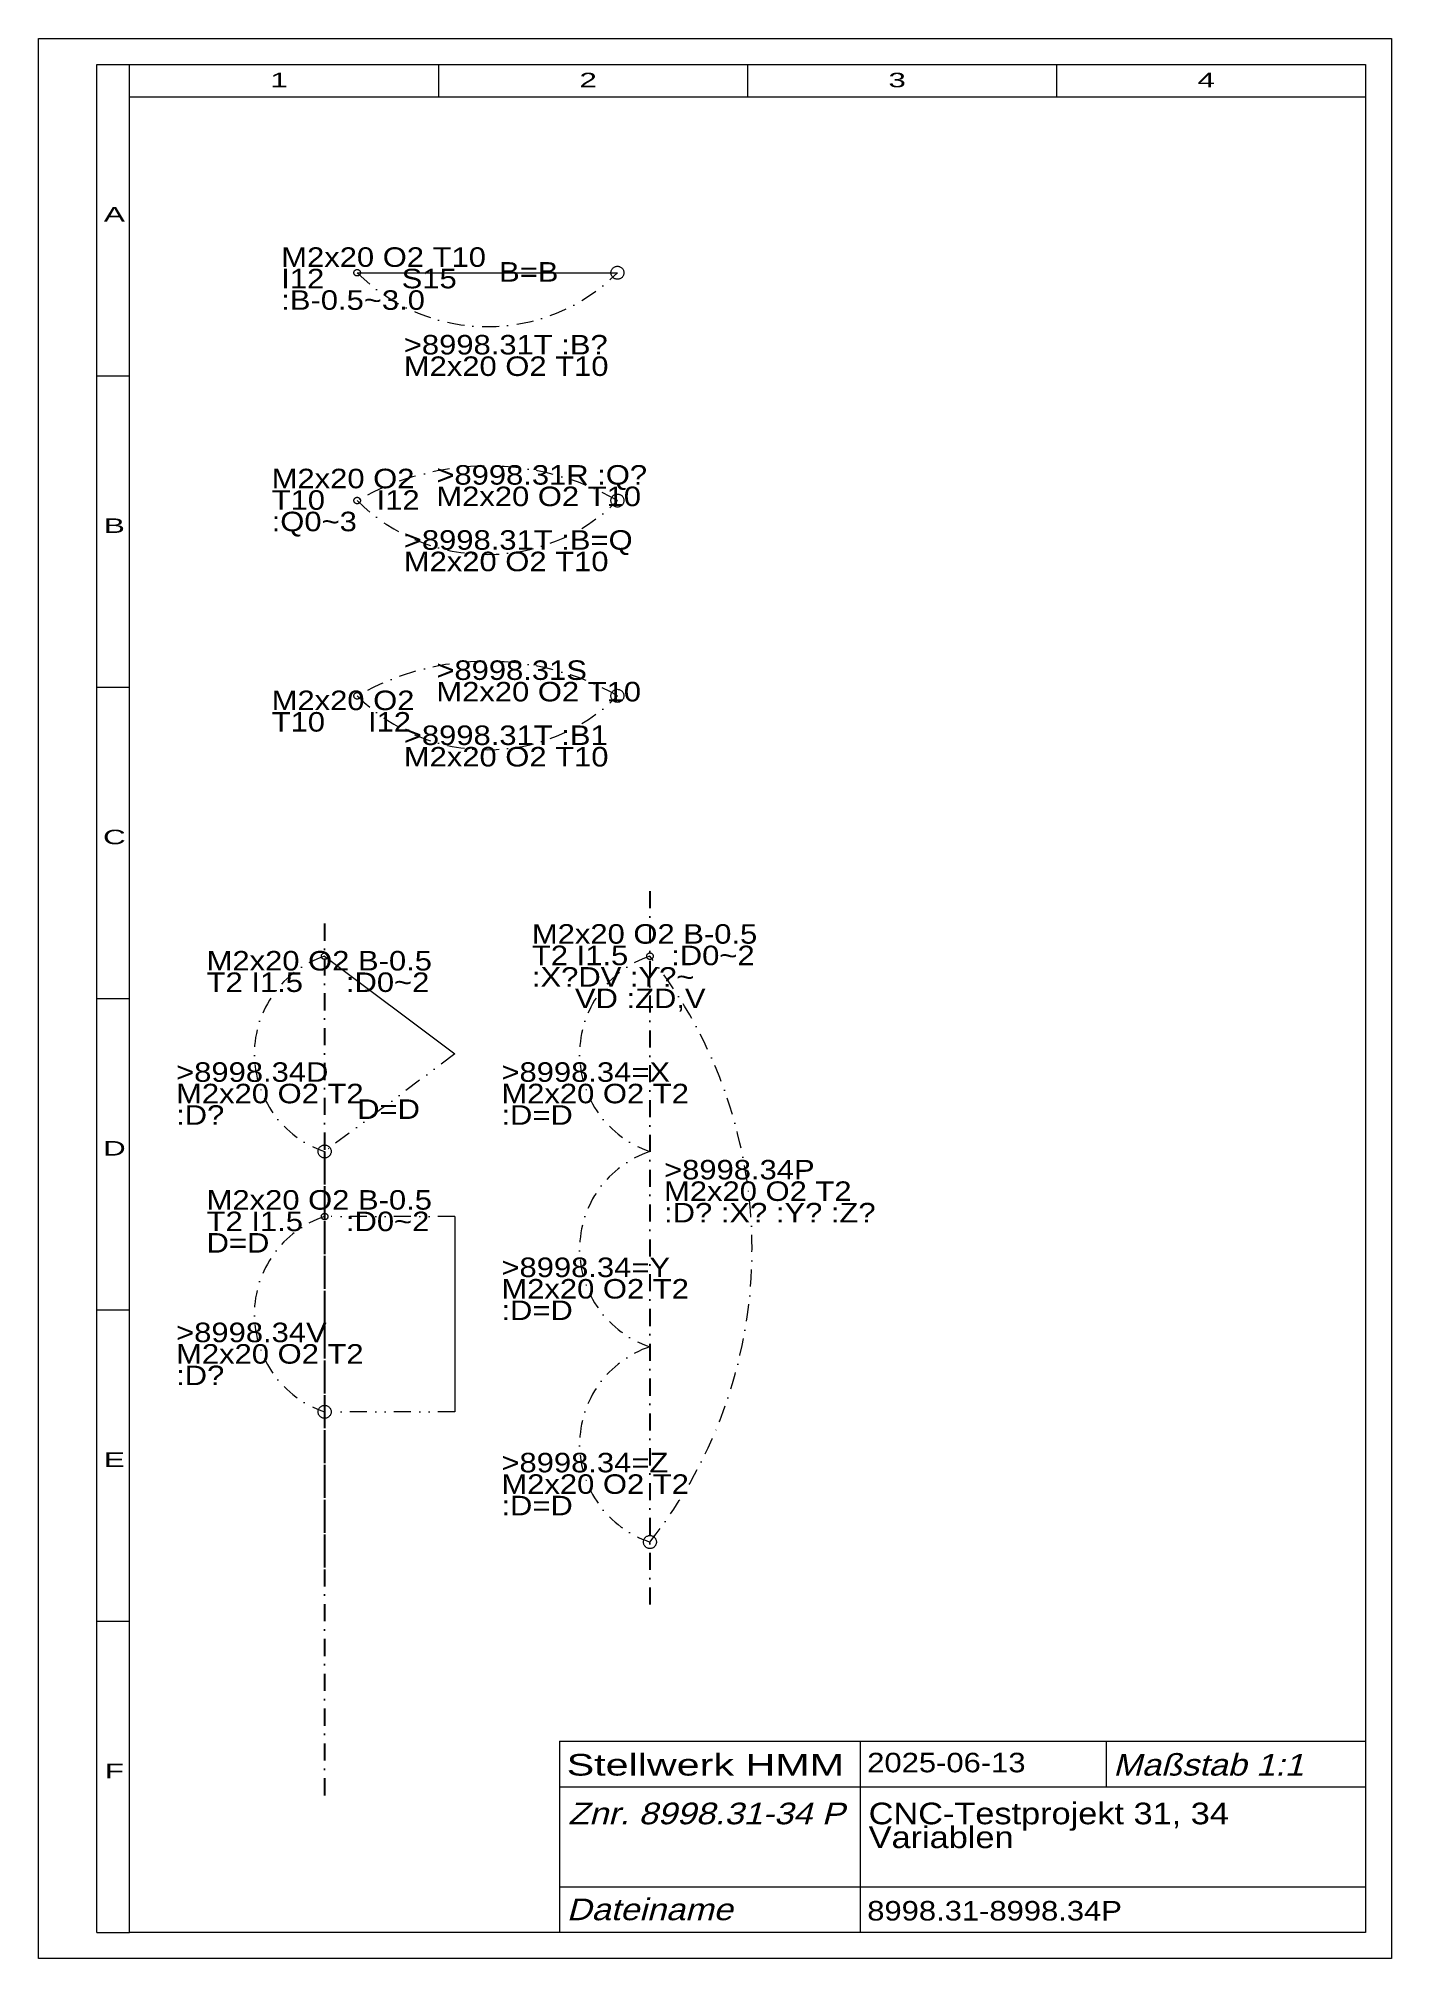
# Model space of a CAD drawing. Extents: x 1 to 209, y 1 to 296.
import ezdxf
from ezdxf.enums import TextEntityAlignment as Align

# ---------------------------------------------------------------- set-up
doc = ezdxf.new("R2010")
doc.units = 0
doc.header["$LTSCALE"] = 5.25
for name, pattern in [('DASHDOT', [1, 0.5, -0.25, 0, -0.25]), ('DASHED', [0.75, 0.5, -0.25]), ('DIVIDE', [1.25, 0.5, -0.25, 0, -0.25, 0, -0.25]), ('PHANTOM', [2.5, 1.25, -0.25, 0.25, -0.25, 0.25, -0.25])]:
    doc.linetypes.add(name, pattern=pattern)
for name, color, linetype, lineweight in [('8998_31R', 11, 'CONTINUOUS', 13), ('8998_31S', 230, 'CONTINUOUS', 13), ('8998_31T', 190, 'CONTINUOUS', 13), ('8998_34D', 230, 'CONTINUOUS', 13), ('8998_34P', 15, 'CONTINUOUS', 13), ('8998_34V', 230, 'CONTINUOUS', 13), ('8998___', 114, 'CONTINUOUS', 0), ('BESCHRIFTUNG0', 7, 'CONTINUOUS', 25), ('MITTELLINIEN', 5, 'DASHDOT', 25), ('STANDARD', 7, 'CONTINUOUS', 0)]:
    doc.layers.add(name, color=color, linetype=linetype, lineweight=lineweight)
doc.styles.add('Arial', font='arial.ttf')

msp = doc.modelspace()

# ---------------------------------------------------------------- linework, layer by layer
at = {"layer": '8998_31R', "linetype": 'PHANTOM'}
for centre, radius in [((50, 225), 0.5), ((90, 225), 1)]:
    msp.add_circle(centre, radius, dxfattribs=at)
at = {"layer": '8998_31R', "linetype": 'DASHDOT'}
msp.add_arc((70, 245), 28.28, 225, 315, dxfattribs=at)
at = {"layer": '8998_31S', "linetype": 'PHANTOM'}
for centre, radius in [((50, 195), 0.5), ((90, 195), 1)]:
    msp.add_circle(centre, radius, dxfattribs=at)
at = {"layer": '8998_31S', "linetype": 'DASHDOT'}
msp.add_arc((70, 215), 28.28, 225, 315, dxfattribs=at)
at = {"layer": '8998_31T'}
msp.add_line((50, 260), (90, 260), dxfattribs=at)
at = {"layer": '8998_31T', "linetype": 'PHANTOM'}
for centre, radius in [((50, 260), 0.5), ((90, 260), 1)]:
    msp.add_circle(centre, radius, dxfattribs=at)
at = {"layer": '8998_34D'}
msp.add_line((45, 155), (65, 140), dxfattribs=at)
at = {"layer": '8998_34D', "linetype": 'DIVIDE'}
msp.add_line((65, 140), (45, 125), dxfattribs=at)
at = {"layer": '8998_34D', "linetype": 'PHANTOM'}
for centre, radius in [((45, 155), 0.5), ((45, 125), 1)]:
    msp.add_circle(centre, radius, dxfattribs=at)
at = {"layer": '8998_34P', "linetype": 'PHANTOM'}
for centre, radius in [((95, 155), 0.5), ((95, 65), 1)]:
    msp.add_circle(centre, radius, dxfattribs=at)
at = {"layer": '8998_34P', "linetype": 'DASHDOT'}
for centre in [(100, 140), (100, 110), (100, 80)]:
    msp.add_arc(centre, 15.81, 108.4349, 251.5651, dxfattribs=at)
at = {"layer": '8998_34V', "linetype": 'DIVIDE'}
for p, q in [((65, 115), (45, 115)), ((65, 85), (45, 85))]:
    msp.add_line(p, q, dxfattribs=at)
at = {"layer": '8998_34V'}
msp.add_line((65, 115), (65, 85), dxfattribs=at)
at = {"layer": '8998_34V', "linetype": 'PHANTOM'}
for centre, radius in [((45, 115), 0.5), ((45, 85), 1)]:
    msp.add_circle(centre, radius, dxfattribs=at)
at = {"layer": '8998___', "linetype": 'DASHDOT'}
for centre, radius, start, end in [((70, 280), 28.28, 225, 315), ((70, 190), 40.31, 60.2551, 119.7449), ((70, 160), 40.31, 60.2551, 119.7449), ((50, 140), 15.81, 108.4349, 251.5651), ((38.33, 110), 72.36, 321.5463, 398.4537), ((50, 100), 15.81, 108.4349, 251.5651)]:
    msp.add_arc(centre, radius, start, end, dxfattribs=at)
at = {"layer": 'MITTELLINIEN'}
for p, q in [((95, 165), (95, 55)), ((45, 160), (45, 60)), ((45, 125), (45, 25))]:
    msp.add_line(p, q, dxfattribs=at)
at = {"layer": 'STANDARD'}
for p, q in [((1, 1), (1, 296)), ((1, 296), (209, 296)), ((209, 296), (209, 1)), ((10, 5), (10, 292)), ((10, 292), (15, 292)), ((15, 292), (205, 292)), ((15, 287), (15, 292)), ((62.5, 292), (62.5, 287)), ((110, 292), (110, 287)), ((157.5, 292), (157.5, 287)), ((205, 292), (205, 287)), ((15, 287), (205, 287)), ((15, 5), (15, 287)), ((205, 287), (205, 5)), ((10, 244.17), (15, 244.17)), ((10, 196.33), (15, 196.33)), ((205, 182.12), (205, 5.12)), ((10, 148.5), (15, 148.5)), ((10, 100.67), (15, 100.67)), ((10, 52.83), (15, 52.83)), ((10, 5), (15, 5)), ((205, 5), (15, 5)), ((209, 1), (1, 1))]:
    msp.add_line(p, q, dxfattribs=at)
at = {"layer": 'STANDARD', "lineweight": 0}
for p, q in [((81.11, 34.4), (205, 34.4)), ((81.11, 34.4), (81.11, 5)), ((127.31, 34.4), (127.31, 5)), ((165.11, 34.4), (165.11, 27.4)), ((81.11, 27.4), (205, 27.4)), ((81.11, 12), (205, 12))]:
    msp.add_line(p, q, dxfattribs=at)

# ---------------------------------------------------------------- texts
at = {"layer": '8998_31R', "char_height": 3, "attachment_point": 7, "line_spacing_factor": 0.66, "style": 'Arial'}
for s, insert in [('\\W1.135076;M2x20 O2\\PT10      I12\\P:Q0~3', (36.86, 219.46)), ('\\W1.135102;>8998.31T :B=Q\\PM2x20 O2 T10', (57.17, 214.1))]:
    msp.add_mtext(s, dxfattribs=dict(at, insert=insert))
at = {"layer": '8998_31S', "char_height": 3, "attachment_point": 7, "line_spacing_factor": 0.66, "style": 'Arial'}
for s, insert in [('\\W1.135076;M2x20 O2\\PT10     I12\\P', (36.86, 189.46)), ('\\W1.135110;>8998.31T :B1\\PM2x20 O2 T10', (57.17, 184.1))]:
    msp.add_mtext(s, dxfattribs=dict(at, insert=insert))
at = {"layer": '8998_31T', "linetype": 'DASHED', "style": 'Arial', "width": 1.134997}
msp.add_text('B=B', height=3, dxfattribs=at).set_placement((71.81, 258.63))
at = {"layer": '8998_31T', "insert": (38.33, 254.26), "char_height": 3, "attachment_point": 7, "line_spacing_factor": 0.66, "style": 'Arial'}
msp.add_mtext('\\W1.135087;M2x20 O2 T10\\PI12         S15\\P:B-0.5~3.0', dxfattribs=at)
at = {"layer": '8998_34D', "linetype": 'DASHDOT', "style": 'Arial', "width": 1.135008}
msp.add_text('D=D', height=3, dxfattribs=at).set_placement((50, 130))
at = {"layer": '8998_34D', "insert": (26.86, 149.46), "char_height": 3, "attachment_point": 7, "line_spacing_factor": 0.66, "style": 'Arial'}
msp.add_mtext('\\W1.135072;M2x20 O2 B-0.5\\PT2 I1.5     :D0~2\\P', dxfattribs=at)
at = {"layer": '8998_34P', "char_height": 3, "attachment_point": 7, "line_spacing_factor": 0.66, "style": 'Arial'}
for s, insert in [('\\W1.135072;M2x20 O2 B-0.5\\PT2 I1.5     :D0~2\\P:X?DV :Y?~\\P     VD :ZD,V\\P', (76.86, 146.46)), ('\\W1.135121;>8998.34=X\\PM2x20 O2 T2\\P:D=D\\P', (72.17, 129.1)), ('\\W1.135121;>8998.34=Y\\PM2x20 O2 T2\\P:D=D\\P', (72.17, 99.1)), ('\\W1.135142;>8998.34=Z\\PM2x20 O2 T2\\P:D=D\\P', (72.17, 69.1))]:
    msp.add_mtext(s, dxfattribs=dict(at, insert=insert))
at = {"layer": '8998_34V', "insert": (26.86, 109.46), "char_height": 3, "attachment_point": 7, "line_spacing_factor": 0.66, "style": 'Arial'}
msp.add_mtext('\\W1.135072;M2x20 O2 B-0.5\\PT2 I1.5     :D0~2\\PD=D', dxfattribs=at)
at = {"layer": '8998___', "char_height": 3, "attachment_point": 7, "line_spacing_factor": 0.66, "style": 'Arial'}
for s, insert in [('\\W1.135110;>8998.31T :B?\\PM2x20 O2 T10\\P', (57.17, 244.1)), ('\\W1.135101;>8998.31R :Q?\\PM2x20 O2 T10\\P', (62.17, 224.1)), ('\\W1.135114;>8998.31S\\PM2x20 O2 T10\\P', (62.17, 194.1)), ('\\W1.135115;>8998.34D\\PM2x20 O2 T2\\P:D?\\P', (22.17, 129.1)), ('\\W1.135114;>8998.34P\\PM2x20 O2 T2\\P:D? :X? :Y? :Z?\\P', (97.17, 114.1)), ('\\W1.135114;>8998.34V\\PM2x20 O2 T2\\P:D?\\P', (22.17, 89.1))]:
    msp.add_mtext(s, dxfattribs=dict(at, insert=insert))
at = {"layer": 'BESCHRIFTUNG0', "style": 'Arial'}
for s, height, width, p in [('Stellwerk HMM', 3.325, 1.365378, (82.2, 32.44)), ('2025-06-13', 3, 1.135137, (128.4, 32.62)), ('8998.31-8998.34P', 3, 1.135119, (128.4, 9.85))]:
    msp.add_text(s, height=height, dxfattribs=dict(at, width=width)).set_placement(p, align=Align.TOP_LEFT)
at = {"layer": 'BESCHRIFTUNG0', "style": 'Arial', "oblique": 15}
for s, width, p in [('Maßstab 1:1', 1.134935, (166.2, 32.44)), ('Znr. 8998.31-34 P', 1.134915, (82.42, 24.96)), ('Dateiname', 1.135074, (82.2, 10.22))]:
    msp.add_text(s, height=3.325, dxfattribs=dict(at, width=width)).set_placement(p, align=Align.TOP_LEFT)
at = {"layer": 'BESCHRIFTUNG0', "insert": (128.62, 24.96), "char_height": 3.325, "attachment_point": 1, "line_spacing_factor": 0.66, "style": 'Arial'}
msp.add_mtext('\\W1.134963;CNC-Testprojekt 31, 34\\PVariablen', dxfattribs=at)
at = {"layer": 'STANDARD', "style": 'Arial'}
for s, width, p in [('1', 1.547923, (38, 290.72)), ('2', 1.547922, (85.5, 290.72)), ('3', 1.547923, (133, 290.72)), ('4', 1.547923, (180.5, 290.72)), ('A', 1.547987, (12.68, 270.1)), ('B', 1.547987, (12.68, 222.26)), ('C', 1.548103, (12.68, 174.43)), ('D', 1.548104, (12.68, 126.6)), ('E', 1.547987, (12.68, 78.76)), ('F', 1.547769, (12.68, 30.93))]:
    msp.add_text(s, height=2.23, dxfattribs=dict(at, width=width)).set_placement(p, align=Align.TOP_CENTER)

doc.saveas('drawing.dxf')
